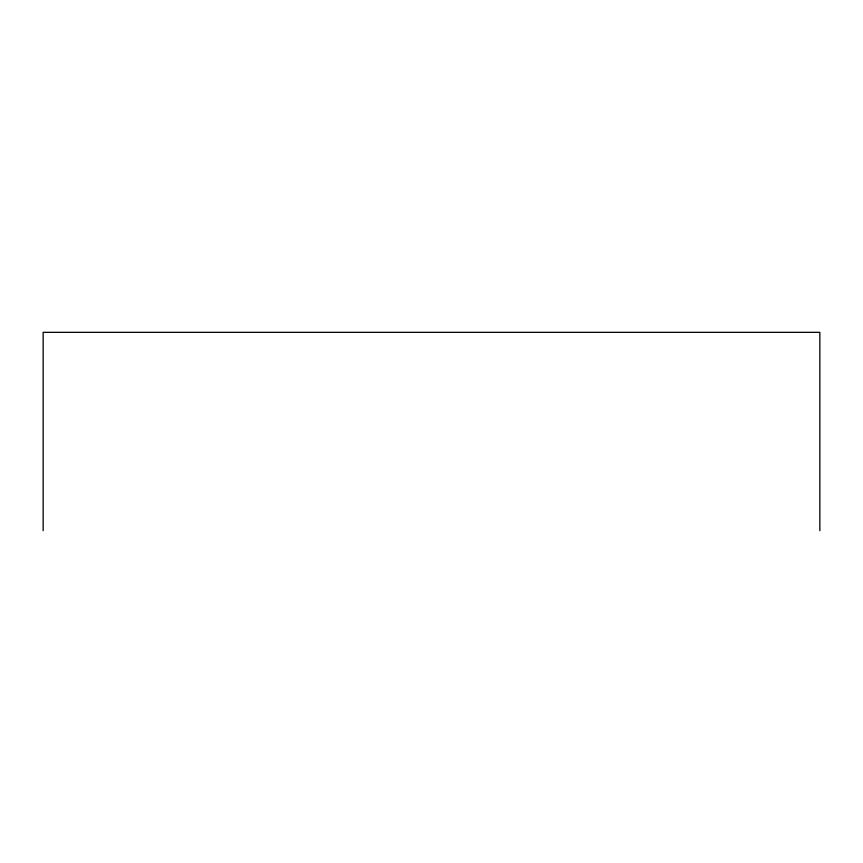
<?xml version="1.0" encoding="UTF-8"?>
<svg xmlns="http://www.w3.org/2000/svg" width="863" height="863" viewBox="0 0 863 863"><rect width="100%" height="100%" fill="white"/><g stroke="black" fill="none" stroke-linecap="round" stroke-linejoin="round"><path stroke-width="1.29" d="M819.85 530.669L819.85 332.331L43.15 332.331L43.15 530.669"/></g></svg>
